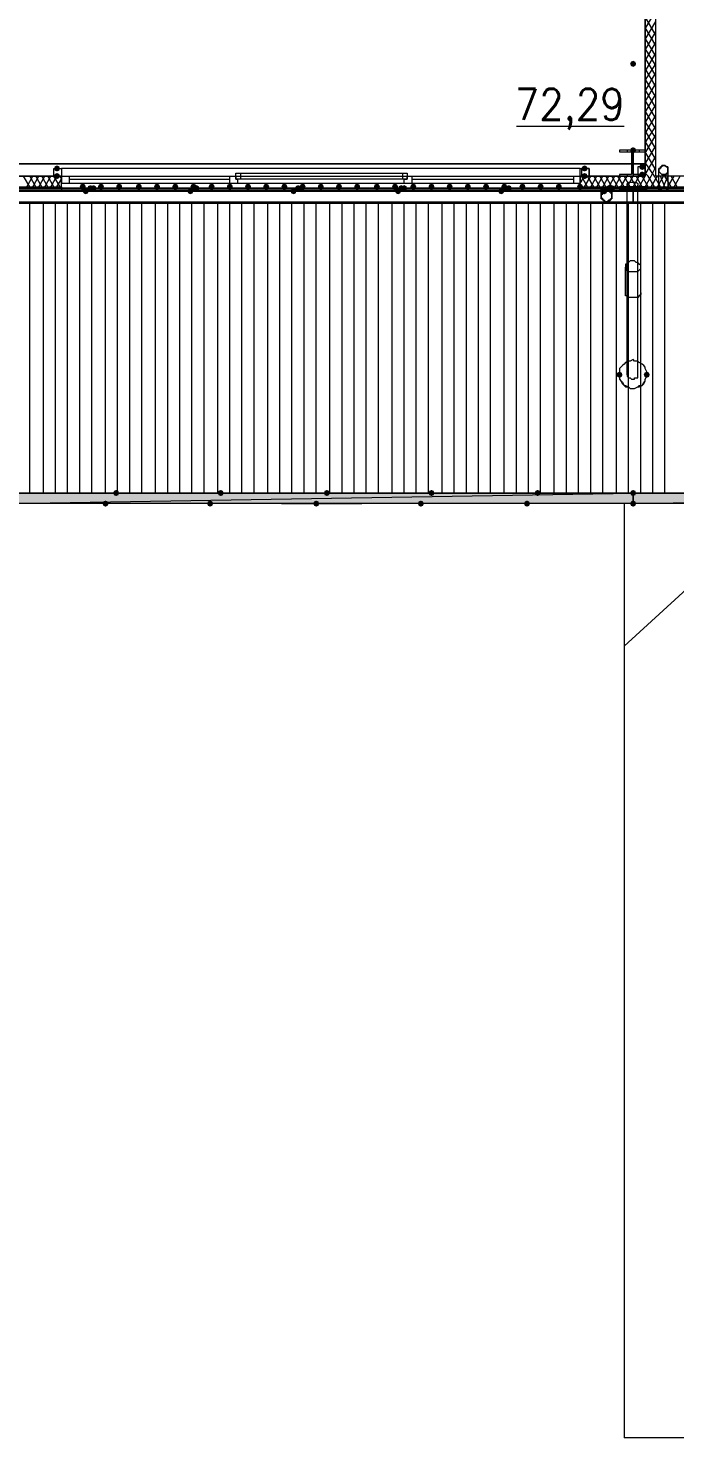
# Model space of a CAD drawing. Header units: millimetres. Extents: x 0 to 420, y 0 to 297.
# Drawn here: x 226.36 to 244.41, y 70.36 to 109.71 of the extents above; entities that cross this region are included whole.
import ezdxf

# ---------------------------------------------------------------- set-up
doc = ezdxf.new("R2010")
doc.units = ezdxf.units.MM
doc.styles.get("Standard").update_dxf_attribs({"font": 'STANDARD'})

msp = doc.modelspace()

# ---------------------------------------------------------------- hatches: boundary and pattern name
for color, points in [(7, [(243.332, 108.712), (243.307129, 108.652204), (243.247333, 108.627333), (243.187537, 108.652204), (243.162667, 108.712), (243.187537, 108.771796), (243.247333, 108.796667), (243.307129, 108.771796)]), (7, [(243.332, 106.299), (243.307129, 106.239204), (243.247333, 106.214333), (243.187537, 106.239204), (243.162667, 106.299), (243.187537, 106.358796), (243.247333, 106.383667), (243.307129, 106.358796)]), (7, [(227.245333, 105.791), (227.220462, 105.731204), (227.160667, 105.706333), (227.100871, 105.731204), (227.076, 105.791), (227.100871, 105.850796), (227.160667, 105.875667), (227.220462, 105.850796)]), (7, [(241.977333, 105.791), (241.952462, 105.731204), (241.892667, 105.706333), (241.832871, 105.731204), (241.808, 105.791), (241.832871, 105.850796), (241.892667, 105.875667), (241.952462, 105.850796)]), (7, [(243.586, 105.833333), (243.561129, 105.773538), (243.501333, 105.748667), (243.441538, 105.773538), (243.416667, 105.833333), (243.441537, 105.893129), (243.501333, 105.918), (243.561129, 105.893129)]), (7, [(227.245333, 105.579333), (227.220462, 105.519537), (227.160667, 105.494667), (227.100871, 105.519537), (227.076, 105.579333), (227.100871, 105.639129), (227.160667, 105.664), (227.220462, 105.639129)]), (7, [(241.977333, 105.579333), (241.952462, 105.519537), (241.892667, 105.494667), (241.832871, 105.519537), (241.808, 105.579333), (241.832871, 105.639129), (241.892667, 105.664), (241.952462, 105.639129)]), (7, [(243.586, 105.621667), (243.561129, 105.561871), (243.501333, 105.537), (243.441538, 105.561871), (243.416667, 105.621667), (243.441537, 105.681462), (243.501333, 105.706333), (243.561129, 105.681463)]), (7, [(227.965, 105.283), (227.940129, 105.223204), (227.880333, 105.198333), (227.820538, 105.223204), (227.795667, 105.283), (227.820537, 105.342796), (227.880333, 105.367667), (227.940129, 105.342796)]), (254, [(228.049667, 105.156), (228.024796, 105.096204), (227.965, 105.071333), (227.905204, 105.096204), (227.880333, 105.156), (227.905204, 105.215796), (227.965, 105.240667), (228.024796, 105.215796)]), (254, [(228.176667, 105.240667), (228.151796, 105.180871), (228.092, 105.156), (228.032204, 105.180871), (228.007333, 105.240667), (228.032204, 105.300462), (228.092, 105.325333), (228.151796, 105.300463)]), (254, [(228.261333, 105.240667), (228.236462, 105.180871), (228.176667, 105.156), (228.116871, 105.180871), (228.092, 105.240667), (228.116871, 105.300462), (228.176667, 105.325333), (228.236462, 105.300463)]), (254, [(228.261333, 105.240667), (228.236462, 105.180871), (228.176667, 105.156), (228.116871, 105.180871), (228.092, 105.240667), (228.116871, 105.300462), (228.176667, 105.325333), (228.236462, 105.300463)]), (7, [(228.473, 105.283), (228.448129, 105.223204), (228.388333, 105.198333), (228.328537, 105.223204), (228.303667, 105.283), (228.328537, 105.342796), (228.388333, 105.367667), (228.448129, 105.342796)]), (7, [(228.981, 105.283), (228.956129, 105.223204), (228.896333, 105.198333), (228.836538, 105.223204), (228.811667, 105.283), (228.836537, 105.342796), (228.896333, 105.367667), (228.956129, 105.342796)]), (7, [(229.531333, 105.283), (229.506463, 105.223204), (229.446667, 105.198333), (229.386871, 105.223204), (229.362, 105.283), (229.386871, 105.342796), (229.446667, 105.367667), (229.506462, 105.342796)]), (7, [(230.039333, 105.283), (230.014462, 105.223204), (229.954667, 105.198333), (229.894871, 105.223204), (229.87, 105.283), (229.894871, 105.342796), (229.954667, 105.367667), (230.014462, 105.342796)]), (7, [(230.547333, 105.283), (230.522462, 105.223204), (230.462667, 105.198333), (230.402871, 105.223204), (230.378, 105.283), (230.402871, 105.342796), (230.462667, 105.367667), (230.522462, 105.342796)]), (254, [(230.970667, 105.156), (230.945796, 105.096204), (230.886, 105.071333), (230.826204, 105.096204), (230.801333, 105.156), (230.826204, 105.215796), (230.886, 105.240667), (230.945796, 105.215796)]), (7, [(231.055333, 105.283), (231.030462, 105.223204), (230.970667, 105.198333), (230.910871, 105.223204), (230.886, 105.283), (230.910871, 105.342796), (230.970667, 105.367667), (231.030462, 105.342796)]), (254, [(231.055333, 105.240667), (231.030462, 105.180871), (230.970667, 105.156), (230.910871, 105.180871), (230.886, 105.240667), (230.910871, 105.300462), (230.970667, 105.325333), (231.030462, 105.300463)]), (254, [(231.14, 105.240667), (231.115129, 105.180871), (231.055333, 105.156), (230.995538, 105.180871), (230.970667, 105.240667), (230.995537, 105.300462), (231.055333, 105.325333), (231.115129, 105.300463)]), (254, [(231.14, 105.240667), (231.115129, 105.180871), (231.055333, 105.156), (230.995538, 105.180871), (230.970667, 105.240667), (230.995537, 105.300462), (231.055333, 105.325333), (231.115129, 105.300463)]), (7, [(231.563333, 105.283), (231.538462, 105.223204), (231.478667, 105.198333), (231.418871, 105.223204), (231.394, 105.283), (231.418871, 105.342796), (231.478667, 105.367667), (231.538462, 105.342796)]), (7, [(232.071333, 105.283), (232.046462, 105.223204), (231.986667, 105.198333), (231.926871, 105.223204), (231.902, 105.283), (231.926871, 105.342796), (231.986667, 105.367667), (232.046462, 105.342796)]), (7, [(232.579333, 105.283), (232.554463, 105.223204), (232.494667, 105.198333), (232.434871, 105.223204), (232.41, 105.283), (232.434871, 105.342796), (232.494667, 105.367667), (232.554462, 105.342796)]), (7, [(233.087333, 105.283), (233.062462, 105.223204), (233.002667, 105.198333), (232.942871, 105.223204), (232.918, 105.283), (232.942871, 105.342796), (233.002667, 105.367667), (233.062462, 105.342796)]), (7, [(233.595333, 105.283), (233.570462, 105.223204), (233.510667, 105.198333), (233.450871, 105.223204), (233.426, 105.283), (233.450871, 105.342796), (233.510667, 105.367667), (233.570462, 105.342796)]), (254, [(233.849333, 105.156), (233.824462, 105.096204), (233.764667, 105.071333), (233.704871, 105.096204), (233.68, 105.156), (233.704871, 105.215796), (233.764667, 105.240667), (233.824462, 105.215796)]), (254, [(233.976333, 105.240667), (233.951462, 105.180871), (233.891667, 105.156), (233.831871, 105.180871), (233.807, 105.240667), (233.831871, 105.300462), (233.891667, 105.325333), (233.951462, 105.300463)]), (254, [(234.061, 105.240667), (234.036129, 105.180871), (233.976333, 105.156), (233.916538, 105.180871), (233.891667, 105.240667), (233.916537, 105.300462), (233.976333, 105.325333), (234.036129, 105.300463)]), (254, [(234.061, 105.240667), (234.036129, 105.180871), (233.976333, 105.156), (233.916538, 105.180871), (233.891667, 105.240667), (233.916537, 105.300462), (233.976333, 105.325333), (234.036129, 105.300463)]), (7, [(234.103333, 105.283), (234.078463, 105.223204), (234.018667, 105.198333), (233.958871, 105.223204), (233.934, 105.283), (233.958871, 105.342796), (234.018667, 105.367667), (234.078462, 105.342796)]), (7, [(234.611333, 105.283), (234.586462, 105.223204), (234.526667, 105.198333), (234.466871, 105.223204), (234.442, 105.283), (234.466871, 105.342796), (234.526667, 105.367667), (234.586462, 105.342796)]), (7, [(235.119333, 105.283), (235.094462, 105.223204), (235.034667, 105.198333), (234.974871, 105.223204), (234.95, 105.283), (234.974871, 105.342796), (235.034667, 105.367667), (235.094462, 105.342796)]), (7, [(235.627333, 105.283), (235.602463, 105.223204), (235.542667, 105.198333), (235.482871, 105.223204), (235.458, 105.283), (235.482871, 105.342796), (235.542667, 105.367667), (235.602462, 105.342796)]), (7, [(236.177667, 105.283), (236.152796, 105.223204), (236.093, 105.198333), (236.033204, 105.223204), (236.008333, 105.283), (236.033204, 105.342796), (236.093, 105.367667), (236.152796, 105.342796)]), (7, [(236.685667, 105.283), (236.660796, 105.223204), (236.601, 105.198333), (236.541204, 105.223204), (236.516333, 105.283), (236.541204, 105.342796), (236.601, 105.367667), (236.660796, 105.342796)]), (254, [(236.770333, 105.156), (236.745462, 105.096204), (236.685667, 105.071333), (236.625871, 105.096204), (236.601, 105.156), (236.625871, 105.215796), (236.685667, 105.240667), (236.745462, 105.215796)]), (254, [(236.855, 105.240667), (236.830129, 105.180871), (236.770333, 105.156), (236.710538, 105.180871), (236.685667, 105.240667), (236.710537, 105.300462), (236.770333, 105.325333), (236.830129, 105.300463)]), (254, [(236.939667, 105.240667), (236.914796, 105.180871), (236.855, 105.156), (236.795204, 105.180871), (236.770333, 105.240667), (236.795204, 105.300462), (236.855, 105.325333), (236.914796, 105.300463)]), (254, [(236.939667, 105.240667), (236.914796, 105.180871), (236.855, 105.156), (236.795204, 105.180871), (236.770333, 105.240667), (236.795204, 105.300462), (236.855, 105.325333), (236.914796, 105.300463)]), (7, [(237.193667, 105.283), (237.168796, 105.223204), (237.109, 105.198333), (237.049204, 105.223204), (237.024333, 105.283), (237.049204, 105.342796), (237.109, 105.367667), (237.168796, 105.342796)]), (7, [(237.701667, 105.283), (237.676796, 105.223204), (237.617, 105.198333), (237.557204, 105.223204), (237.532333, 105.283), (237.557204, 105.342796), (237.617, 105.367667), (237.676796, 105.342796)]), (7, [(238.209667, 105.283), (238.184796, 105.223204), (238.125, 105.198333), (238.065204, 105.223204), (238.040333, 105.283), (238.065204, 105.342796), (238.125, 105.367667), (238.184796, 105.342796)]), (7, [(238.717667, 105.283), (238.692796, 105.223204), (238.633, 105.198333), (238.573204, 105.223204), (238.548333, 105.283), (238.573204, 105.342796), (238.633, 105.367667), (238.692796, 105.342796)]), (7, [(239.225667, 105.283), (239.200796, 105.223204), (239.141, 105.198333), (239.081204, 105.223204), (239.056333, 105.283), (239.081204, 105.342796), (239.141, 105.367667), (239.200796, 105.342796)]), (254, [(239.649, 105.156), (239.624129, 105.096204), (239.564333, 105.071333), (239.504538, 105.096204), (239.479667, 105.156), (239.504537, 105.215796), (239.564333, 105.240667), (239.624129, 105.215796)]), (7, [(239.733667, 105.283), (239.708796, 105.223204), (239.649, 105.198333), (239.589204, 105.223204), (239.564333, 105.283), (239.589204, 105.342796), (239.649, 105.367667), (239.708796, 105.342796)]), (254, [(239.776, 105.240667), (239.751129, 105.180871), (239.691333, 105.156), (239.631538, 105.180871), (239.606667, 105.240667), (239.631537, 105.300462), (239.691333, 105.325333), (239.751129, 105.300463)]), (254, [(239.860667, 105.240667), (239.835796, 105.180871), (239.776, 105.156), (239.716204, 105.180871), (239.691333, 105.240667), (239.716204, 105.300462), (239.776, 105.325333), (239.835796, 105.300463)]), (254, [(239.860667, 105.240667), (239.835796, 105.180871), (239.776, 105.156), (239.716204, 105.180871), (239.691333, 105.240667), (239.716204, 105.300462), (239.776, 105.325333), (239.835796, 105.300463)]), (7, [(240.241667, 105.283), (240.216796, 105.223204), (240.157, 105.198333), (240.097204, 105.223204), (240.072333, 105.283), (240.097204, 105.342796), (240.157, 105.367667), (240.216796, 105.342796)]), (7, [(240.749667, 105.283), (240.724796, 105.223204), (240.665, 105.198333), (240.605204, 105.223204), (240.580333, 105.283), (240.605204, 105.342796), (240.665, 105.367667), (240.724796, 105.342796)]), (7, [(241.257667, 105.283), (241.232796, 105.223204), (241.173, 105.198333), (241.113204, 105.223204), (241.088333, 105.283), (241.113204, 105.342796), (241.173, 105.367667), (241.232796, 105.342796)]), (7, [(241.850333, 105.283), (241.825462, 105.223204), (241.765667, 105.198333), (241.705871, 105.223204), (241.681, 105.283), (241.705871, 105.342796), (241.765667, 105.367667), (241.825462, 105.342796)]), (254, [(242.527667, 105.156), (242.502796, 105.096204), (242.443, 105.071333), (242.383204, 105.096204), (242.358333, 105.156), (242.383204, 105.215796), (242.443, 105.240667), (242.502796, 105.215796)]), (254, [(242.654667, 105.240667), (242.629796, 105.180871), (242.57, 105.156), (242.510204, 105.180871), (242.485333, 105.240667), (242.510204, 105.300462), (242.57, 105.325333), (242.629796, 105.300463)]), (254, [(242.739333, 105.240667), (242.714463, 105.180871), (242.654667, 105.156), (242.594871, 105.180871), (242.57, 105.240667), (242.594871, 105.300462), (242.654667, 105.325333), (242.714462, 105.300463)]), (254, [(242.739333, 105.240667), (242.714463, 105.180871), (242.654667, 105.156), (242.594871, 105.180871), (242.57, 105.240667), (242.594871, 105.300462), (242.654667, 105.325333), (242.714462, 105.300463)]), (7, [(242.951, 100.033667), (242.926129, 99.973871), (242.866333, 99.949), (242.806538, 99.973871), (242.781667, 100.033667), (242.806537, 100.093462), (242.866333, 100.118333), (242.926129, 100.093463)]), (7, [(243.713, 100.033667), (243.688129, 99.973871), (243.628333, 99.949), (243.568537, 99.973871), (243.543667, 100.033667), (243.568537, 100.093462), (243.628333, 100.118333), (243.688129, 100.093463)]), (254, [(228.896333, 96.731667), (228.871462, 96.671871), (228.811667, 96.647), (228.751871, 96.671871), (228.727, 96.731667), (228.751871, 96.791462), (228.811667, 96.816333), (228.871462, 96.791463)]), (254, [(231.817333, 96.731667), (231.792463, 96.671871), (231.732667, 96.647), (231.672871, 96.671871), (231.648, 96.731667), (231.672871, 96.791462), (231.732667, 96.816333), (231.792462, 96.791463)]), (254, [(234.780667, 96.731667), (234.755796, 96.671871), (234.696, 96.647), (234.636204, 96.671871), (234.611333, 96.731667), (234.636204, 96.791462), (234.696, 96.816333), (234.755796, 96.791463)]), (254, [(237.701667, 96.731667), (237.676796, 96.671871), (237.617, 96.647), (237.557204, 96.671871), (237.532333, 96.731667), (237.557204, 96.791462), (237.617, 96.816333), (237.676796, 96.791463)]), (254, [(240.665, 96.731667), (240.640129, 96.671871), (240.580333, 96.647), (240.520538, 96.671871), (240.495667, 96.731667), (240.520537, 96.791462), (240.580333, 96.816333), (240.640129, 96.791463)]), (254, [(243.332, 96.731667), (243.307129, 96.671871), (243.247333, 96.647), (243.187537, 96.671871), (243.162667, 96.731667), (243.187537, 96.791462), (243.247333, 96.816333), (243.307129, 96.791463)]), (254, [(228.6, 96.435333), (228.575129, 96.375538), (228.515333, 96.350667), (228.455537, 96.375538), (228.430667, 96.435333), (228.455537, 96.495129), (228.515333, 96.52), (228.575129, 96.495129)]), (254, [(231.521, 96.435333), (231.496129, 96.375538), (231.436333, 96.350667), (231.376538, 96.375538), (231.351667, 96.435333), (231.376537, 96.495129), (231.436333, 96.52), (231.496129, 96.495129)]), (254, [(234.484333, 96.435333), (234.459463, 96.375538), (234.399667, 96.350667), (234.339871, 96.375538), (234.315, 96.435333), (234.339871, 96.495129), (234.399667, 96.52), (234.459462, 96.495129)]), (254, [(237.405333, 96.435333), (237.380462, 96.375538), (237.320667, 96.350667), (237.260871, 96.375538), (237.236, 96.435333), (237.260871, 96.495129), (237.320667, 96.52), (237.380462, 96.495129)]), (254, [(240.368667, 96.435333), (240.343796, 96.375538), (240.284, 96.350667), (240.224204, 96.375538), (240.199333, 96.435333), (240.224204, 96.495129), (240.284, 96.52), (240.343796, 96.495129)]), (254, [(243.332, 96.435333), (243.307129, 96.375538), (243.247333, 96.350667), (243.187537, 96.375538), (243.162667, 96.435333), (243.187537, 96.495129), (243.247333, 96.52), (243.307129, 96.495129)])]:
    msp.add_hatch(color=color).paths.add_polyline_path(points, flags=0)
h = msp.add_hatch(color=7)
h.paths.add_polyline_path([(382.947333, 105.156), (120.904, 105.156), (382.947333, 105.240667)], flags=0)
h.paths.add_polyline_path([(120.904, 105.156), (382.947333, 105.240667), (120.904, 105.240667)], flags=0)
h = msp.add_hatch(color=7)
h.paths.add_polyline_path([(243.247333, 96.435333), (225.848333, 96.435333), (243.247333, 96.731667)], flags=0)
h.paths.add_polyline_path([(225.848333, 96.435333), (243.247333, 96.731667), (225.848333, 96.731667)], flags=0)
h = msp.add_hatch(color=7)
h.paths.add_polyline_path([(260.604, 96.435333), (243.247333, 96.435333), (260.604, 96.731667)], flags=0)
h.paths.add_polyline_path([(243.247333, 96.435333), (260.604, 96.731667), (243.247333, 96.731667)], flags=0)

# ---------------------------------------------------------------- linework, layer by layer
at = {"color": 7, "lineweight": 0}
for points in [[(394.335, 222.25), (260.265333, 222.25), (260.265333, 191.219667), (243.586, 191.219667), (243.586, 222.25), (109.516333, 222.25), (109.516333, 105.579333), (243.586, 105.579333), (243.586, 136.609667), (260.265333, 136.609667), (260.265333, 105.579333), (394.335, 105.579333)], [(243.586, 221.869), (243.586, 191.219667), (260.265333, 191.219667), (260.265333, 221.869), (393.954, 221.869), (393.954, 105.918), (260.265333, 105.918), (260.265333, 136.609667), (243.586, 136.609667), (243.586, 105.918), (109.897333, 105.918), (109.897333, 221.869)], [(243.586, 106.299), (242.866333, 106.299), (242.866333, 106.256667), (243.205, 106.256667), (243.205, 105.621667), (242.866333, 105.621667), (242.866333, 105.579333), (243.586, 105.579333), (243.586, 105.621667), (243.247333, 105.621667), (243.247333, 106.256667), (243.586, 106.256667)], [(244.221, 105.748667), (244.221, 105.791), (244.221, 105.833333), (244.178667, 105.833333), (244.136333, 105.875667), (244.094, 105.875667), (244.051667, 105.875667), (244.051667, 105.833333), (244.009333, 105.833333), (244.009333, 105.791), (243.967, 105.791), (243.967, 105.748667), (243.967, 105.706333), (244.009333, 105.664), (244.051667, 105.621667), (244.094, 105.621667), (244.136333, 105.621667), (244.178667, 105.621667), (244.178667, 105.664), (244.221, 105.664), (244.221, 105.706333), (244.221, 105.748667), (244.221, 105.706333), (244.221, 105.664), (244.178667, 105.664), (244.178667, 105.621667), (244.136333, 105.621667), (244.094, 105.621667), (244.051667, 105.621667), (244.009333, 105.664), (243.967, 105.706333), (243.967, 105.748667), (243.967, 105.791), (244.009333, 105.791), (244.009333, 105.833333), (244.051667, 105.833333), (244.051667, 105.875667), (244.094, 105.875667), (244.136333, 105.875667), (244.178667, 105.833333), (244.221, 105.833333), (244.221, 105.791)], [(243.967, 105.748667), (243.967, 105.791), (244.009333, 105.791), (244.009333, 105.833333), (244.051667, 105.833333), (244.051667, 105.875667), (244.094, 105.875667), (244.136333, 105.875667), (244.178667, 105.833333), (244.221, 105.833333), (244.221, 105.791), (244.221, 105.748667), (244.221, 105.706333), (244.221, 105.664), (244.178667, 105.664), (244.178667, 105.621667), (244.136333, 105.621667), (244.094, 105.621667), (244.051667, 105.621667), (244.009333, 105.664), (243.967, 105.706333)], [(227.076, 105.791), (227.287667, 105.791), (227.287667, 105.579333), (227.076, 105.579333), (227.076, 105.791), (227.287667, 105.791), (227.287667, 105.579333), (227.076, 105.579333)], [(227.287667, 105.579333), (227.287667, 105.367667)], [(232.156, 105.664), (232.283, 105.664), (232.283, 105.494667), (232.156, 105.494667)], [(236.939667, 105.494667), (236.812667, 105.494667), (236.812667, 105.664), (236.939667, 105.664)], [(241.765667, 105.791), (242.019667, 105.791), (242.019667, 105.579333), (241.765667, 105.579333)], [(241.765667, 105.579333), (241.765667, 105.367667)], [(241.808, 105.791), (241.808, 105.579333), (242.019667, 105.579333), (242.019667, 105.791)], [(243.586, 105.833333), (243.374333, 105.833333), (243.374333, 105.621667), (243.586, 105.621667), (243.586, 105.833333), (243.374333, 105.833333), (243.374333, 105.621667), (243.586, 105.621667)], [(382.947333, 105.156), (120.904, 105.156), (382.947333, 105.240667)], [(120.904, 105.156), (382.947333, 105.240667), (120.904, 105.240667)], [(225.848333, 105.198333), (243.247333, 105.198333), (243.247333, 104.817333), (225.848333, 104.817333)], [(242.781667, 105.240667), (242.654667, 105.240667), (242.654667, 105.029), (242.654667, 104.986667), (242.654667, 104.944333), (242.612333, 104.944333), (242.612333, 104.902), (242.57, 104.859667), (242.527667, 104.859667), (242.485333, 104.859667), (242.443, 104.859667), (242.443, 104.902), (242.400667, 104.902), (242.400667, 104.944333), (242.358333, 104.944333), (242.358333, 104.986667), (242.358333, 105.029), (242.358333, 105.240667), (242.231333, 105.240667), (242.358333, 105.240667), (242.358333, 105.029), (242.358333, 104.986667), (242.400667, 104.944333), (242.400667, 104.902), (242.443, 104.902), (242.485333, 104.859667), (242.527667, 104.859667), (242.57, 104.902), (242.612333, 104.902), (242.612333, 104.944333), (242.654667, 104.944333), (242.654667, 104.986667), (242.654667, 105.029), (242.654667, 105.240667), (242.781667, 105.240667), (242.654667, 105.240667), (242.654667, 105.029), (242.654667, 104.986667), (242.654667, 104.944333), (242.612333, 104.944333), (242.612333, 104.902), (242.57, 104.859667), (242.527667, 104.859667), (242.485333, 104.859667), (242.443, 104.859667), (242.443, 104.902), (242.400667, 104.902), (242.400667, 104.944333), (242.358333, 104.944333), (242.358333, 104.986667), (242.358333, 105.029), (242.358333, 105.240667), (242.231333, 105.240667), (242.358333, 105.240667), (242.358333, 105.029), (242.358333, 104.986667), (242.400667, 104.944333), (242.400667, 104.902), (242.443, 104.902), (242.485333, 104.859667), (242.527667, 104.859667), (242.57, 104.902), (242.612333, 104.902), (242.612333, 104.944333), (242.654667, 104.944333), (242.654667, 104.986667), (242.654667, 105.029), (242.654667, 105.240667), (242.781667, 105.240667), (242.654667, 105.240667), (242.654667, 105.029), (242.654667, 104.986667), (242.654667, 104.944333), (242.612333, 104.944333), (242.612333, 104.902), (242.57, 104.902), (242.527667, 104.859667), (242.485333, 104.859667), (242.443, 104.902), (242.400667, 104.902), (242.400667, 104.944333), (242.358333, 104.986667), (242.358333, 105.029), (242.358333, 105.240667), (242.231333, 105.240667), (242.358333, 105.240667), (242.358333, 105.029), (242.358333, 104.986667), (242.358333, 104.944333), (242.400667, 104.944333), (242.400667, 104.902), (242.443, 104.902), (242.443, 104.859667), (242.485333, 104.859667), (242.527667, 104.859667), (242.57, 104.859667), (242.612333, 104.902), (242.612333, 104.944333), (242.654667, 104.944333), (242.654667, 104.986667), (242.654667, 105.029), (242.654667, 105.240667)], [(242.654667, 105.029), (242.654667, 104.986667), (242.654667, 104.944333), (242.612333, 104.944333), (242.612333, 104.902), (242.57, 104.902), (242.527667, 104.859667), (242.485333, 104.859667), (242.443, 104.902), (242.400667, 104.902), (242.400667, 104.944333), (242.358333, 104.986667), (242.358333, 105.029), (242.358333, 105.071333), (242.400667, 105.071333), (242.400667, 105.113667), (242.443, 105.156), (242.485333, 105.156), (242.527667, 105.156), (242.57, 105.156), (242.612333, 105.113667), (242.654667, 105.071333)], [(242.358333, 105.029), (242.358333, 105.071333), (242.400667, 105.071333), (242.400667, 105.113667), (242.443, 105.156), (242.485333, 105.156), (242.527667, 105.156), (242.57, 105.156), (242.612333, 105.113667), (242.654667, 105.071333), (242.654667, 105.029), (242.654667, 104.986667), (242.654667, 104.944333), (242.612333, 104.944333), (242.612333, 104.902), (242.57, 104.902), (242.527667, 104.859667), (242.485333, 104.859667), (242.443, 104.902), (242.400667, 104.902), (242.400667, 104.944333), (242.358333, 104.986667)], [(243.247333, 105.41), (243.289667, 105.41), (243.332, 105.41), (243.374333, 105.367667), (243.374333, 105.325333), (243.374333, 105.283), (243.332, 105.283), (243.332, 105.240667), (243.289667, 105.240667), (243.247333, 105.240667), (243.205, 105.240667), (243.162667, 105.240667), (243.120333, 105.283), (243.078, 105.283), (243.078, 105.325333), (243.078, 105.367667), (243.120333, 105.367667), (243.120333, 105.41), (243.162667, 105.41), (243.205, 105.41)], [(243.247333, 105.198333), (251.925667, 105.198333), (251.925667, 104.817333), (243.247333, 104.817333)], [(244.221, 105.198333), (244.178667, 105.198333), (244.136333, 105.156), (244.094, 105.156), (244.051667, 105.156), (244.051667, 105.198333), (244.009333, 105.198333), (243.967, 105.198333), (244.009333, 105.198333), (244.051667, 105.198333), (244.094, 105.198333), (244.136333, 105.198333), (244.178667, 105.198333)], [(382.947333, 97.324333), (382.947333, 96.731667), (120.904, 96.731667), (120.904, 97.324333), (120.904, 104.309333), (120.904, 104.859667), (382.947333, 104.859667), (382.947333, 104.309333)], [(243.289667, 103.208667), (243.247333, 103.208667), (243.205, 103.208667), (243.162667, 103.208667), (243.120333, 103.166333), (243.078, 103.166333), (243.078, 103.124), (243.035667, 103.124), (243.035667, 103.081667), (243.035667, 103.039333), (243.035667, 102.997), (243.035667, 102.954667), (243.078, 102.954667), (243.078, 102.912333), (243.120333, 102.912333), (243.162667, 102.912333), (243.205, 102.912333), (243.247333, 102.912333), (243.289667, 102.912333), (243.332, 102.912333), (243.374333, 102.912333), (243.416667, 102.954667), (243.459, 102.997), (243.459, 103.039333), (243.459, 103.081667), (243.416667, 103.124), (243.374333, 103.166333), (243.332, 103.166333)], [(243.289667, 100.414667), (243.247333, 100.457), (243.162667, 100.414667), (243.120333, 100.414667), (243.035667, 100.372333), (242.993333, 100.33), (242.951, 100.287667), (242.908667, 100.245333), (242.866333, 100.203), (242.866333, 100.118333), (242.866333, 100.033667), (242.866333, 99.991333), (242.866333, 99.906667), (242.908667, 99.864333), (242.951, 99.822), (242.993333, 99.737333), (243.035667, 99.737333), (243.120333, 99.695), (243.162667, 99.652667), (243.247333, 99.652667), (243.289667, 99.652667), (243.374333, 99.695), (243.416667, 99.737333), (243.501333, 99.737333), (243.543667, 99.822), (243.586, 99.864333), (243.586, 99.906667), (243.628333, 99.991333), (243.628333, 100.033667), (243.628333, 100.118333), (243.586, 100.203), (243.586, 100.245333), (243.543667, 100.287667), (243.501333, 100.33), (243.416667, 100.372333), (243.374333, 100.414667)], [(260.604, 96.731667), (260.604, 96.435333), (243.247333, 96.435333), (243.247333, 96.731667), (243.247333, 96.435333), (225.848333, 96.435333), (225.848333, 96.731667), (225.848333, 96.435333), (208.449333, 96.435333), (208.449333, 96.731667), (208.449333, 96.435333), (191.050333, 96.435333), (191.050333, 96.731667), (173.693667, 96.731667), (173.693667, 96.435333), (191.050333, 96.435333), (191.050333, 96.731667), (208.449333, 96.731667), (225.848333, 96.731667), (243.247333, 96.731667)], [(243.247333, 96.435333), (225.848333, 96.435333), (243.247333, 96.731667)], [(225.848333, 96.435333), (243.247333, 96.731667), (225.848333, 96.731667)], [(233.426, 96.435333), (235.669667, 96.435333)], [(260.604, 96.435333), (243.247333, 96.435333), (260.604, 96.731667)], [(243.247333, 96.435333), (260.604, 96.731667), (243.247333, 96.731667)]]:
    msp.add_lwpolyline(points, close=True, dxfattribs=at)
at = {"color": 254, "lineweight": 0}
msp.add_lwpolyline([(243.586, 221.869), (109.897333, 221.869), (109.897333, 105.918), (243.586, 105.918), (243.586, 136.609667), (260.265333, 136.609667), (260.265333, 105.918), (393.954, 105.918), (393.954, 221.869), (260.265333, 221.869), (260.265333, 191.219667), (243.586, 191.219667)], close=True, dxfattribs=at)
at = {"color": 43, "lineweight": 0}
msp.add_lwpolyline([(225.975333, 140.081), (225.975333, 105.579333), (243.586, 105.579333), (243.586, 140.081)], close=True, dxfattribs=at)
at = {"color": 7, "lineweight": 0}
for points in [[(243.586, 140.081), (243.586, 105.579333)], [(243.882333, 105.579333), (243.882333, 140.081)], [(243.586, 109.685667), (243.882333, 110.193667)], [(243.882333, 109.516333), (243.586, 110.024333)], [(243.586, 109.389333), (243.882333, 109.897333)], [(243.882333, 109.22), (243.586, 109.728)], [(243.586, 109.093), (243.882333, 109.601)], [(243.882333, 108.923667), (243.586, 109.431667)], [(243.586, 108.796667), (243.882333, 109.304667)], [(243.882333, 108.669667), (243.586, 109.135333)], [(243.586, 108.500333), (243.882333, 109.008333)], [(243.882333, 108.373333), (243.586, 108.881333)], [(243.586, 108.246333), (243.882333, 108.712)], [(243.882333, 108.077), (243.586, 108.585)], [(243.586, 107.95), (243.882333, 108.458)], [(243.882333, 107.780667), (243.586, 108.288667)], [(243.586, 107.653667), (243.882333, 108.161667)], [(243.882333, 107.484333), (243.586, 107.992333)], [(243.586, 107.357333), (243.882333, 107.865333)], [(243.882333, 107.188), (243.586, 107.696)], [(243.586, 107.061), (243.882333, 107.569)], [(243.882333, 106.891667), (243.586, 107.399667)], [(243.586, 106.764667), (243.882333, 107.272667)], [(243.882333, 106.637667), (243.586, 107.103333)], [(239.987667, 106.976333), (242.993333, 106.976333)], [(243.586, 106.510667), (243.882333, 106.976333)], [(243.882333, 106.341333), (243.586, 106.849333)], [(243.586, 106.214333), (243.882333, 106.722333)], [(242.866333, 106.299), (242.866333, 106.256667)], [(243.078, 106.299), (243.078, 106.256667)], [(243.247333, 106.299), (243.247333, 105.579333)], [(243.416667, 106.299), (243.416667, 106.256667)], [(243.882333, 106.045), (243.586, 106.553)], [(243.586, 105.918), (243.882333, 106.426)], [(243.586, 106.299), (243.586, 106.256667)], [(243.882333, 105.748667), (243.586, 106.256667)], [(243.586, 105.621667), (243.882333, 106.129667)], [(243.84, 105.579333), (243.586, 105.960333)], [(227.287667, 105.579333), (224.409, 105.579333)], [(226.398667, 105.283), (226.229333, 105.579333)], [(226.314, 105.283), (226.483333, 105.579333)], [(226.568, 105.283), (226.398667, 105.579333)], [(226.483333, 105.283), (226.652667, 105.579333)], [(226.737333, 105.283), (226.568, 105.579333)], [(226.652667, 105.283), (226.822, 105.579333)], [(226.906667, 105.283), (226.737333, 105.579333)], [(226.822, 105.283), (226.991333, 105.579333)], [(227.076, 105.283), (226.906667, 105.579333)], [(226.991333, 105.283), (227.160667, 105.579333)], [(227.245333, 105.283), (227.076, 105.579333)], [(227.160667, 105.283), (227.287667, 105.494667)], [(227.287667, 105.494667), (227.245333, 105.579333)], [(234.526667, 105.791), (227.287667, 105.791), (227.287667, 105.706333)], [(234.526667, 105.791), (227.287667, 105.791), (227.287667, 105.706333)], [(227.287667, 105.706333), (227.287667, 105.579333), (234.526667, 105.579333)], [(227.287667, 105.706333), (227.287667, 105.579333), (234.526667, 105.579333)], [(227.287667, 105.283), (227.287667, 105.367667), (227.287667, 105.579333)], [(227.287667, 105.579333), (241.765667, 105.579333)], [(227.287667, 105.579333), (227.499333, 105.579333), (227.499333, 105.367667), (227.287667, 105.367667)], [(227.499333, 105.579333), (231.986667, 105.579333)], [(227.499333, 105.494667), (231.986667, 105.494667)], [(232.113667, 105.367667), (231.986667, 105.367667), (231.986667, 105.579333), (232.113667, 105.579333)], [(232.113667, 105.579333), (232.156, 105.579333), (232.156, 105.494667), (232.198333, 105.494667), (232.198333, 105.367667), (232.113667, 105.367667)], [(232.283, 105.664), (236.812667, 105.664)], [(232.283, 105.664), (236.812667, 105.664)], [(232.283, 105.579333), (236.812667, 105.579333)], [(236.812667, 105.494667), (232.283, 105.494667)], [(241.765667, 105.706333), (241.765667, 105.791), (234.526667, 105.791)], [(241.765667, 105.706333), (241.765667, 105.791), (234.526667, 105.791)], [(234.526667, 105.579333), (241.765667, 105.579333), (241.765667, 105.706333)], [(234.526667, 105.579333), (241.765667, 105.579333), (241.765667, 105.706333)], [(236.982, 105.367667), (236.855, 105.367667), (236.855, 105.494667), (236.939667, 105.494667), (236.939667, 105.579333), (236.982, 105.579333)], [(236.982, 105.579333), (237.066667, 105.579333), (237.066667, 105.367667), (236.982, 105.367667)], [(237.066667, 105.579333), (241.596333, 105.579333)], [(237.066667, 105.494667), (241.596333, 105.494667)], [(241.765667, 105.367667), (241.596333, 105.367667), (241.596333, 105.579333), (241.765667, 105.579333)], [(241.765667, 105.367667), (241.892667, 105.579333)], [(241.765667, 105.283), (241.765667, 105.367667), (241.765667, 105.579333)], [(243.586, 105.579333), (241.765667, 105.579333)], [(241.977333, 105.283), (241.808, 105.579333)], [(241.892667, 105.283), (242.062, 105.579333)], [(242.146667, 105.283), (241.977333, 105.579333)], [(242.062, 105.283), (242.231333, 105.579333)], [(242.316, 105.283), (242.146667, 105.579333)], [(242.231333, 105.283), (242.400667, 105.579333)], [(242.485333, 105.283), (242.316, 105.579333)], [(242.400667, 105.283), (242.57, 105.579333)], [(242.654667, 105.283), (242.485333, 105.579333)], [(242.57, 105.283), (242.739333, 105.579333)], [(242.824, 105.283), (242.654667, 105.579333)], [(242.739333, 105.283), (242.908667, 105.579333)], [(242.993333, 105.283), (242.824, 105.579333)], [(242.866333, 105.621667), (242.866333, 105.579333)], [(242.908667, 105.283), (243.078, 105.579333)], [(243.162667, 105.283), (242.993333, 105.579333)], [(243.078, 105.621667), (243.078, 105.579333)], [(243.078, 105.283), (243.247333, 105.579333)], [(243.332, 105.283), (243.162667, 105.579333)], [(243.247333, 105.283), (243.416667, 105.579333)], [(243.501333, 105.283), (243.332, 105.579333)], [(243.416667, 105.621667), (243.416667, 105.579333)], [(243.416667, 105.283), (243.586, 105.579333)], [(243.670667, 105.283), (243.501333, 105.579333)], [(243.670667, 105.579333), (243.586, 105.664)], [(243.586, 105.621667), (243.586, 105.579333)], [(243.586, 105.283), (243.755333, 105.579333)], [(243.84, 105.283), (243.670667, 105.579333)], [(243.755333, 105.579333), (243.882333, 105.833333)], [(243.755333, 105.283), (243.924667, 105.579333)], [(244.009333, 105.283), (243.84, 105.579333)], [(244.686667, 105.579333), (243.882333, 105.579333)], [(243.924667, 105.283), (244.094, 105.579333)], [(243.967, 105.198333), (243.967, 105.748667)], [(244.136333, 105.283), (244.009333, 105.579333)], [(244.094, 105.283), (244.221, 105.579333)], [(244.305667, 105.283), (244.136333, 105.579333)], [(244.221, 105.748667), (244.221, 105.198333)], [(244.221, 105.283), (244.390333, 105.579333)], [(244.475, 105.283), (244.305667, 105.579333)], [(244.390333, 105.283), (244.559667, 105.579333)], [(383.243667, 105.240667), (120.904, 105.240667), (383.243667, 105.240667), (120.904, 105.240667)], [(382.947333, 105.240667), (120.904, 105.240667)], [(383.243667, 105.240667), (382.947333, 105.240667), (120.904, 105.240667)], [(383.243667, 105.240667), (120.904, 105.240667), (120.904, 105.156)], [(120.904, 105.156), (382.947333, 105.156)], [(224.409, 105.283), (227.287667, 105.283)], [(227.287667, 105.283), (227.287667, 105.367667)], [(227.287667, 105.283), (227.287667, 105.198333), (241.765667, 105.198333), (241.765667, 105.283)], [(231.986667, 105.367667), (227.499333, 105.367667)], [(236.855, 105.367667), (232.198333, 105.367667)], [(241.596333, 105.367667), (237.066667, 105.367667)], [(241.765667, 105.283), (241.765667, 105.367667)], [(241.808, 105.283), (241.765667, 105.325333)], [(241.765667, 105.283), (244.686667, 105.283)], [(243.628333, 105.198333), (243.628333, 105.283), (243.586, 105.283), (243.543667, 105.283), (243.501333, 105.283), (243.416667, 105.283), (243.374333, 105.283), (243.289667, 105.283), (243.247333, 105.283), (243.162667, 105.283), (243.120333, 105.283), (243.035667, 105.283), (242.993333, 105.283), (242.951, 105.283), (242.908667, 105.283), (242.866333, 105.283), (242.866333, 105.198333)], [(243.628333, 105.198333), (243.586, 105.198333), (243.543667, 105.198333), (243.501333, 105.198333), (243.416667, 105.198333), (243.374333, 105.198333), (243.289667, 105.198333), (243.247333, 105.198333), (243.162667, 105.198333), (243.120333, 105.198333), (243.035667, 105.198333), (242.993333, 105.198333), (242.951, 105.198333), (242.908667, 105.198333), (242.866333, 105.198333)], [(243.078, 100.033667), (243.078, 105.325333)], [(243.374333, 100.033667), (243.374333, 105.325333)], [(243.035667, 102.319667), (243.035667, 103.039333)], [(243.459, 102.319667), (243.459, 103.039333)], [(243.459, 102.319667), (243.459, 102.277333), (243.416667, 102.235), (243.374333, 102.192667), (243.332, 102.192667), (243.289667, 102.192667), (243.247333, 102.192667), (243.205, 102.192667), (243.162667, 102.192667), (243.120333, 102.192667), (243.078, 102.192667), (243.078, 102.235), (243.035667, 102.235), (243.035667, 102.277333), (243.035667, 102.319667)], [(242.866333, 100.033667), (242.866333, 99.991333), (242.866333, 99.906667), (242.908667, 99.864333), (242.951, 99.779667), (242.993333, 99.737333), (243.035667, 99.695), (243.120333, 99.695), (243.162667, 99.652667), (243.247333, 99.652667), (243.289667, 99.652667), (243.374333, 99.695), (243.416667, 99.695), (243.501333, 99.737333), (243.543667, 99.779667), (243.586, 99.864333), (243.586, 99.906667), (243.628333, 99.991333), (243.628333, 100.033667)], [(243.078, 100.033667), (243.078, 99.991333), (243.120333, 99.949), (243.162667, 99.949), (243.205, 99.906667), (243.247333, 99.906667), (243.289667, 99.906667), (243.289667, 99.949), (243.332, 99.949), (243.374333, 99.949), (243.374333, 99.991333), (243.374333, 100.033667)], [(243.247333, 96.731667), (225.848333, 96.731667)], [(235.669667, 96.435333), (233.426, 96.435333)], [(251.714, 70.358), (251.714, 96.435333), (242.993333, 96.435333), (242.993333, 70.358)], [(247.353667, 96.435333), (242.993333, 92.456)], [(260.604, 96.731667), (243.247333, 96.731667)], [(251.714, 70.358), (242.993333, 70.358)]]:
    msp.add_lwpolyline(points, dxfattribs=at)
at = {"color": 253, "lineweight": 0}
for points in [[(226.398667, 96.731667), (226.398667, 104.859667)], [(226.779667, 96.731667), (226.779667, 104.859667)], [(227.118333, 96.731667), (227.118333, 104.859667)], [(227.457, 96.731667), (227.457, 104.859667)], [(227.795667, 96.731667), (227.795667, 104.859667)], [(228.134333, 96.731667), (228.134333, 104.859667)], [(228.515333, 96.731667), (228.515333, 104.859667)], [(228.854, 96.731667), (228.854, 104.859667)], [(229.192667, 96.731667), (229.192667, 104.859667)], [(229.531333, 96.731667), (229.531333, 104.859667)], [(229.912333, 96.731667), (229.912333, 104.859667)], [(230.251, 96.731667), (230.251, 104.859667)], [(230.589667, 96.731667), (230.589667, 104.859667)], [(230.928333, 96.731667), (230.928333, 104.859667)], [(231.267, 96.731667), (231.267, 104.859667)], [(231.648, 96.731667), (231.648, 104.859667)], [(231.986667, 96.731667), (231.986667, 104.859667)], [(232.325333, 96.731667), (232.325333, 104.859667)], [(232.664, 96.731667), (232.664, 104.859667)], [(233.045, 96.731667), (233.045, 104.859667)], [(233.383667, 96.731667), (233.383667, 104.859667)], [(233.722333, 96.731667), (233.722333, 104.859667)], [(234.061, 96.731667), (234.061, 104.859667)], [(234.399667, 96.731667), (234.399667, 104.859667)], [(234.780667, 96.731667), (234.780667, 104.859667)], [(235.119333, 96.731667), (235.119333, 104.859667)], [(235.458, 96.731667), (235.458, 104.859667)], [(235.796667, 96.731667), (235.796667, 104.859667)], [(236.135333, 96.731667), (236.135333, 104.859667)], [(236.516333, 96.731667), (236.516333, 104.859667)], [(236.855, 96.731667), (236.855, 104.859667)], [(237.193667, 96.731667), (237.193667, 104.859667)], [(237.532333, 96.731667), (237.532333, 104.859667)], [(237.913333, 96.731667), (237.913333, 104.859667)], [(238.252, 96.731667), (238.252, 104.859667)], [(238.590667, 96.731667), (238.590667, 104.859667)], [(238.929333, 96.731667), (238.929333, 104.859667)], [(239.268, 96.731667), (239.268, 104.859667)], [(239.649, 96.731667), (239.649, 104.859667)], [(239.987667, 96.731667), (239.987667, 104.859667)], [(240.326333, 96.731667), (240.326333, 104.859667)], [(240.665, 96.731667), (240.665, 104.859667)], [(241.046, 96.731667), (241.046, 104.859667)], [(241.384667, 96.731667), (241.384667, 104.859667)], [(241.723333, 96.731667), (241.723333, 104.859667)], [(242.062, 96.731667), (242.062, 104.859667)], [(242.400667, 96.731667), (242.400667, 104.859667)], [(242.781667, 96.731667), (242.781667, 104.859667)], [(243.120333, 96.731667), (243.120333, 104.859667)], [(243.459, 96.731667), (243.459, 104.859667)], [(243.797667, 96.731667), (243.797667, 104.859667)], [(244.136333, 96.731667), (244.136333, 104.859667)]]:
    msp.add_lwpolyline(points, dxfattribs=at)

# ---------------------------------------------------------------- texts
at = {"color": 7, "insert": (239.945337, 108.017706), "char_height": 0.872032, "width": 2.76143467, "attachment_point": 1}
msp.add_mtext('72,29', dxfattribs=at)

doc.saveas('drawing.dxf')
